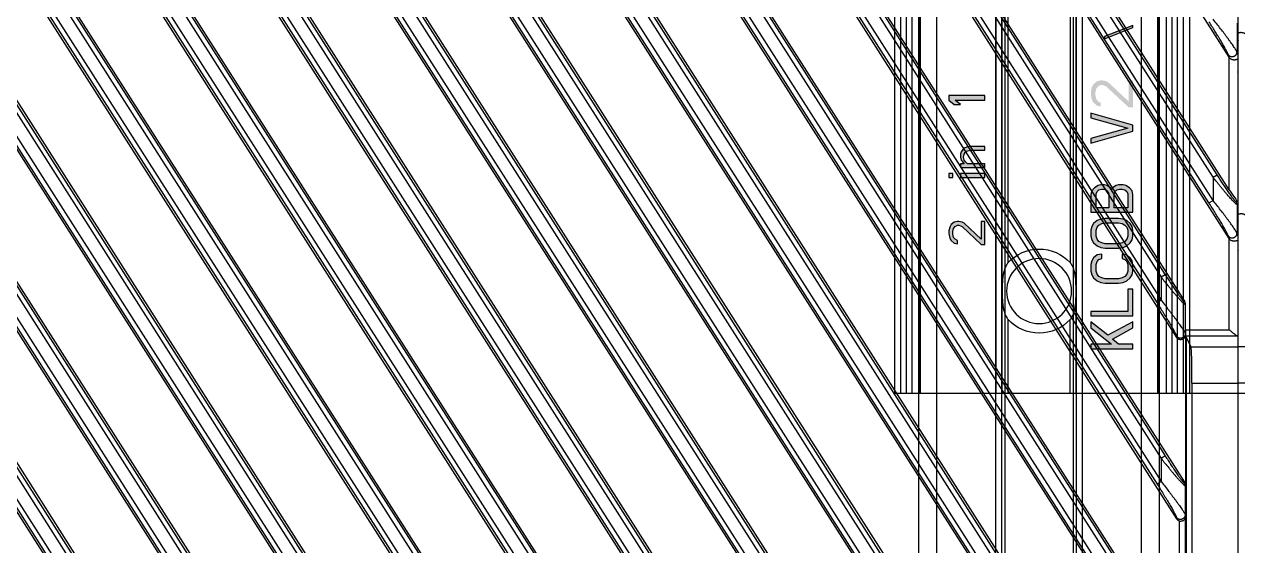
# Model space of a CAD drawing. Header units: millimetres. Extents: x 620 to 19791, y 2539 to 6969.
# Drawn here: x 14526.1 to 14627, y 5359.2 to 5402.6 of the extents above; entities that cross this region are included whole.
import ezdxf

# ---------------------------------------------------------------- set-up
doc = ezdxf.new("R2010")
doc.units = ezdxf.units.MM
doc.layers.add('02___PRT_ALL_AXES', color=7, linetype='Continuous')

# ---------------------------------------------------------------- blocks, each defined once
blk = doc.blocks.new('DTGFH')
at = {"color": 7, "linetype": 'Continuous'}
for p, q in [((8801.05, 4441.2), (8801.05, 4104.2)), ((9401.05, 4441.2), (9401.05, 4103.7)), ((9220.65, 4440.5), (9400.31, 4158.48)), ((9400.35, 4162.52), (9223.26, 4440.5)), ((9230.25, 4440.5), (9400.31, 4173.56)), ((9400.35, 4177.6), (9232.86, 4440.5)), ((9239.86, 4440.5), (9400.31, 4188.63)), ((9396.21, 4199.16), (9242.46, 4440.5)), ((9249.46, 4440.5), (9395.97, 4210.53)), ((9396.21, 4214.24), (9252.07, 4440.5)), ((9259.06, 4440.5), (9395.97, 4225.61)), ((9326.29, 4440.5), (9395.97, 4331.13)), ((9396.64, 4334.17), (9328.9, 4440.5)), ((9335.9, 4440.5), (9400.31, 4339.38)), ((9400.35, 4343.42), (9338.5, 4440.5)), ((9398.66, 4161.42), (9221.87, 4438.93)), ((9399, 4161.64), (9222.2, 4439.15)), ((9399, 4163.55), (9223.42, 4439.15)), ((9399.33, 4163.77), (9223.76, 4439.36)), ((9398.66, 4176.5), (9231.47, 4438.93)), ((9399, 4176.71), (9231.81, 4439.15)), ((9399, 4178.63), (9233.03, 4439.15)), ((9399.33, 4178.84), (9233.36, 4439.36)), ((9398.66, 4191.57), (9241.07, 4438.93)), ((9399, 4191.79), (9241.41, 4439.15)), ((9399, 4193.7), (9242.63, 4439.15)), ((9399.33, 4193.92), (9242.97, 4439.36)), ((9250.68, 4438.93), (9394.35, 4213.41)), ((9251.01, 4439.15), (9394.69, 4213.63)), ((9252.23, 4439.15), (9394.69, 4215.54)), ((9252.57, 4439.36), (9395.02, 4215.76)), ((9260.28, 4438.93), (9394.35, 4228.49)), ((9260.62, 4439.15), (9394.69, 4228.7)), ((9261.84, 4439.15), (9394.69, 4230.62)), ((9262.17, 4439.36), (9395.02, 4230.83)), ((9327.51, 4438.93), (9394.35, 4334.02)), ((9327.85, 4439.15), (9394.69, 4334.23)), ((9329.07, 4439.15), (9394.69, 4336.15)), ((9329.4, 4439.36), (9395.02, 4336.36)), ((9398.66, 4342.33), (9337.11, 4438.93)), ((9399, 4342.54), (9337.45, 4439.15)), ((9399, 4344.46), (9338.67, 4439.15)), ((9399.33, 4344.67), (9339.01, 4439.36)), ((9396.21, 4229.31), (9264.31, 4436.37)), ((9271.38, 4436.24), (9397.18, 4238.78)), ((9399.7, 4238.91), (9273.91, 4436.37)), ((9280.99, 4436.24), (9400.31, 4248.93)), ((9400.35, 4252.97), (9283.51, 4436.37)), ((9290.59, 4436.24), (9400.31, 4264.01)), ((9400.35, 4268.05), (9293.12, 4436.37)), ((9300.19, 4436.24), (9400.31, 4279.08)), ((9400.35, 4283.12), (9302.72, 4436.37)), ((9309.8, 4436.24), (9395.97, 4300.98)), ((9396.21, 4304.69), (9312.33, 4436.37)), ((9319.4, 4436.24), (9395.97, 4316.06)), ((9272.63, 4434.63), (9396.55, 4240.12)), ((9272.97, 4434.84), (9396.88, 4240.33)), ((9398.1, 4240.33), (9274.19, 4434.84)), ((9398.44, 4240.54), (9274.52, 4435.05)), ((9398.66, 4251.87), (9282.24, 4434.63)), ((9399, 4252.09), (9282.57, 4434.84)), ((9399, 4254), (9283.79, 4434.84)), ((9399.33, 4254.22), (9284.13, 4435.05)), ((9398.66, 4266.95), (9291.84, 4434.63)), ((9399, 4267.16), (9292.18, 4434.84)), ((9399, 4269.08), (9293.4, 4434.84)), ((9399.33, 4269.29), (9293.73, 4435.05)), ((9398.66, 4282.02), (9301.44, 4434.63)), ((9399, 4282.24), (9301.78, 4434.84)), ((9399, 4284.16), (9303, 4434.84)), ((9399.33, 4284.37), (9303.34, 4435.05)), ((9311.05, 4434.63), (9394.35, 4303.86)), ((9311.38, 4434.84), (9394.69, 4304.08)), ((9312.6, 4434.84), (9394.69, 4306)), ((9312.94, 4435.05), (9395.02, 4306.21)), ((9320.65, 4434.63), (9394.35, 4318.94)), ((9320.99, 4434.84), (9394.69, 4319.15)), ((9322.21, 4434.84), (9394.69, 4321.07)), ((9396.64, 4319.1), (9322.52, 4435.44)), ((9322.54, 4435.05), (9395.02, 4321.28)), ((9365.31, 4409.4), (9400.31, 4354.46)), ((9400.99, 4357.27), (9400.99, 4354.88)), ((8801.11, 4355.85), (8801.05, 4356.06)), ((9400.31, 4354.46), (9400.25, 4354.66)), ((9400.35, 4343.42), (9400.35, 4354.41)), ((9401.05, 4354.67), (9400.99, 4354.88)), ((8801.11, 4353.46), (8801.05, 4353.44)), ((9399, 4344.46), (9399.33, 4344.67)), ((9399, 4344.46), (9399, 4342.54)), ((9398.66, 4342.33), (9399, 4342.54)), ((9401.04, 4342.44), (9400.93, 4342.41)), ((9401.05, 4342.21), (9400.99, 4342.19)), ((9400.99, 4342.19), (9400.99, 4339.8)), ((8801.11, 4340.78), (8801.05, 4340.98)), ((9401.05, 4339.6), (9400.99, 4339.8)), ((9400.31, 4339.38), (9400.25, 4339.59)), ((9400.35, 4331.78), (9400.35, 4339.34)), ((8801.11, 4338.39), (8801.05, 4338.37)), ((9395.02, 4336.36), (9394.69, 4336.15)), ((9394.69, 4336.15), (9394.69, 4334.23)), ((9394.69, 4334.23), (9394.35, 4334.02)), ((9396.62, 4334.1), (9396.64, 4334.17)), ((9396.69, 4333.89), (9396.7, 4333.96)), ((9396.69, 4333.89), (9396.69, 4331.47)), ((9396.7, 4331.78), (9396.7, 4333.96)), ((9396.7, 4331.78), (9400.35, 4331.78)), ((9395.95, 4331.25), (9395.97, 4331.13)), ((9396.69, 4331.47), (9396.7, 4331.35)), ((9396.7, 4331.35), (9396.7, 4331.3)), ((9396.7, 4331.3), (9396.7, 4318.88)), ((9396.71, 4331.28), (9401.01, 4331.28)), ((9397.18, 4330.35), (9396.71, 4331.28)), ((9396.8, 4291.8), (9396.8, 4331.1)), ((8804.92, 4330.35), (8801.05, 4330.35)), ((9397.18, 4330.35), (9401.05, 4330.35)), ((8804.85, 4327.35), (8801.05, 4327.35)), ((9397.25, 4327.35), (9401.05, 4327.35)), ((9397.25, 4295.55), (9397.25, 4327.35)), ((9395.02, 4321.28), (9394.69, 4321.07)), ((9394.69, 4321.07), (9394.69, 4319.15)), ((9394.69, 4319.15), (9394.35, 4318.94)), ((9396.62, 4319.03), (9396.64, 4319.1)), ((9396.69, 4318.81), (9396.7, 4318.88)), ((9396.69, 4318.81), (9396.69, 4316.39)), ((9395.95, 4316.18), (9395.97, 4316.06)), ((9396.21, 4304.69), (9396.21, 4315.88)), ((9396.69, 4316.39), (9396.71, 4316.18)), ((9396.71, 4303.86), (9396.71, 4316.18))]:
    blk.add_line(p, q, dxfattribs=at)
for centre, radius, start, end in [((9400.59, 4342.19), 0.402, 0.1282, 32.3718), ((9396.29, 4333.89), 0.396, 0.208, 32.9741), ((9396.29, 4318.81), 0.396, 0.208, 32.9741)]:
    blk.add_arc(centre, radius, start, end, dxfattribs=at)
for centre, major_axis, ratio, start_param, end_param in [((9400.65, 4354.68), (-0.117, 0.402), 0.954439, -4.415997, -4.276035), ((9400.35, 4343.54), (-0.7, 1.1), 0.046753, -4.638574, -3.259594), ((9400.65, 4339.61), (-0.117, 0.402), 0.954439, -4.415997, -4.276035), ((9396.3, 4333.95), (0.085, 0.394), 0.992337, -1.357318, -0.787827), ((9396.71, 4331.78), (0, 0.5), 0.026186, -4.712389, -3.193953), ((8801.75, 4331.26), (0.7, 0), 0.052408, 2.812592, 3.141593), ((9400.35, 4331.26), (0.7, 0), 0.052408, 0, 0.329), ((9397.17, 4327.35), (0, 3), 0.026186, -1.570796, -0.05236), ((9396.3, 4318.88), (0.085, 0.394), 0.992337, -1.357318, -0.787827), ((9396.3, 4316.28), (-0.052, 0.405), 0.97951, -4.264838, -3.490965)]:
    blk.add_ellipse(centre, major_axis=major_axis, ratio=ratio, start_param=start_param, end_param=end_param, dxfattribs=at)
for points, knots in [([(9400.25, 4354.66), (9400.25, 4354.67), (9400.25, 4354.68), (9400.24, 4354.71), (9400.22, 4354.75), (9400.2, 4354.81), (9400.17, 4354.87), (9400.13, 4354.93), (9400.08, 4355.03), (9400.01, 4355.16), (9399.92, 4355.33), (9399.82, 4355.5), (9399.72, 4355.68), (9399.61, 4355.86), (9399.5, 4356.05), (9399.34, 4356.31), (9399.15, 4356.63), (9398.91, 4357.01), (9398.74, 4357.27), (9398.66, 4357.4)], [0, 0, 0, 0, 0.005901, 0.012735, 0.028952, 0.048163, 0.069902, 0.093761, 0.1194, 0.174923, 0.234768, 0.297789, 0.363198, 0.430435, 0.499095, 0.568871, 0.710853, 0.85493, 1, 1, 1, 1]), ([(9400.99, 4354.88), (9400.99, 4354.88), (9400.98, 4354.89), (9400.97, 4354.92), (9400.95, 4354.96), (9400.92, 4355.01), (9400.89, 4355.06), (9400.85, 4355.12), (9400.79, 4355.22), (9400.71, 4355.34), (9400.6, 4355.5), (9400.48, 4355.67), (9400.35, 4355.85), (9400.21, 4356.04), (9400.07, 4356.23), (9399.88, 4356.49), (9399.62, 4356.82), (9399.31, 4357.22), (9399.1, 4357.48), (9399, 4357.62)], [0, 0, 0, 0, 0.00509, 0.010986, 0.025069, 0.041978, 0.061422, 0.083117, 0.106791, 0.15915, 0.216898, 0.278823, 0.34401, 0.411766, 0.481566, 0.552988, 0.699417, 0.848964, 1, 1, 1, 1]), ([(8801.75, 4356.32), (8801.73, 4356.34), (8801.7, 4356.37), (8801.64, 4356.41), (8801.58, 4356.45), (8801.51, 4356.47), (8801.45, 4356.48), (8801.38, 4356.49), (8801.32, 4356.49), (8801.27, 4356.49), (8801.23, 4356.48), (8801.2, 4356.47), (8801.17, 4356.47), (8801.14, 4356.46), (8801.12, 4356.45), (8801.11, 4356.45), (8801.09, 4356.45), (8801.08, 4356.44), (8801.07, 4356.44), (8801.06, 4356.45), (8801.06, 4356.45), (8801.05, 4356.46), (8801.05, 4356.47), (8801.05, 4356.48), (8801.05, 4356.49)], [0, 0, 0, 0, 0.092092, 0.18383, 0.274482, 0.363041, 0.448376, 0.529457, 0.605459, 0.675766, 0.739913, 0.769539, 0.797439, 0.847676, 0.869774, 0.889641, 0.907107, 0.922074, 0.934647, 0.945489, 0.956057, 0.968087, 0.982675, 1, 1, 1, 1]), ([(9400.25, 4354.66), (9400.27, 4354.65), (9400.29, 4354.61), (9400.34, 4354.57), (9400.39, 4354.54), (9400.45, 4354.51), (9400.51, 4354.5), (9400.57, 4354.49), (9400.64, 4354.5), (9400.7, 4354.51), (9400.76, 4354.53), (9400.81, 4354.56), (9400.86, 4354.6), (9400.91, 4354.65), (9400.94, 4354.7), (9400.97, 4354.76), (9400.98, 4354.82), (9400.99, 4354.86), (9400.99, 4354.88)], [0, 0, 0, 0, 0.061114, 0.122614, 0.184534, 0.246921, 0.309743, 0.372937, 0.436398, 0.5, 0.563602, 0.627063, 0.690257, 0.753079, 0.815466, 0.877386, 0.938886, 1, 1, 1, 1]), ([(9400.35, 4354.41), (9400.36, 4354.39), (9400.4, 4354.36), (9400.46, 4354.32), (9400.52, 4354.28), (9400.58, 4354.26), (9400.65, 4354.25), (9400.71, 4354.24), (9400.77, 4354.24), (9400.83, 4354.24), (9400.87, 4354.25), (9400.9, 4354.26), (9400.93, 4354.26), (9400.95, 4354.27), (9400.98, 4354.28), (9400.99, 4354.28), (9401, 4354.28), (9401.02, 4354.29), (9401.03, 4354.29), (9401.03, 4354.28), (9401.04, 4354.28), (9401.05, 4354.27), (9401.05, 4354.26), (9401.05, 4354.25), (9401.05, 4354.24)], [0, 0, 0, 0, 0.092092, 0.18383, 0.274482, 0.363041, 0.448376, 0.529457, 0.605459, 0.675766, 0.739913, 0.769539, 0.797439, 0.847676, 0.869774, 0.889641, 0.907107, 0.922074, 0.934647, 0.945489, 0.956057, 0.968087, 0.982675, 1, 1, 1, 1]), ([(8801.05, 4353.21), (8801.05, 4353.22), (8801.05, 4353.22), (8801.05, 4353.22), (8801.05, 4353.22), (8801.05, 4353.22), (8801.05, 4353.22), (8801.06, 4353.22), (8801.06, 4353.22), (8801.06, 4353.22), (8801.06, 4353.22)], [0, 0, 0, 0, 0.134296, 0.239838, 0.325336, 0.408088, 0.50825, 0.637794, 0.80127, 1, 1, 1, 1]), ([(9400.99, 4342.19), (9400.99, 4342.19), (9400.98, 4342.19), (9400.97, 4342.19), (9400.96, 4342.2), (9400.95, 4342.21), (9400.94, 4342.22), (9400.92, 4342.23), (9400.89, 4342.26), (9400.85, 4342.29), (9400.81, 4342.33), (9400.76, 4342.38), (9400.7, 4342.44), (9400.65, 4342.5), (9400.56, 4342.59), (9400.46, 4342.7), (9400.32, 4342.85), (9400.19, 4343.01), (9400.04, 4343.18), (9399.9, 4343.35), (9399.75, 4343.53), (9399.6, 4343.71), (9399.45, 4343.9), (9399.25, 4344.14), (9399.1, 4344.33), (9399, 4344.46)], [0, 0, 0, 0, 0.002036, 0.004765, 0.008306, 0.012701, 0.017956, 0.024063, 0.038745, 0.05652, 0.077106, 0.100208, 0.125538, 0.152825, 0.181822, 0.244102, 0.310933, 0.381227, 0.454167, 0.529124, 0.605619, 0.683271, 0.76177, 0.840872, 1, 1, 1, 1]), ([(9400.93, 4342.41), (9400.93, 4342.41), (9400.92, 4342.41), (9400.92, 4342.41), (9400.91, 4342.41), (9400.9, 4342.42), (9400.89, 4342.42), (9400.88, 4342.43), (9400.87, 4342.45), (9400.85, 4342.46), (9400.83, 4342.49), (9400.8, 4342.52), (9400.76, 4342.57), (9400.72, 4342.63), (9400.67, 4342.69), (9400.62, 4342.75), (9400.55, 4342.84), (9400.47, 4342.97), (9400.36, 4343.12), (9400.25, 4343.28), (9400.14, 4343.44), (9400.02, 4343.61), (9399.91, 4343.79), (9399.79, 4343.96), (9399.68, 4344.14), (9399.52, 4344.37), (9399.41, 4344.55), (9399.33, 4344.67)], [0, 0, 0, 0, 0.001988, 0.003277, 0.004801, 0.008605, 0.013451, 0.019328, 0.026206, 0.034036, 0.042764, 0.062675, 0.085465, 0.110691, 0.137955, 0.166932, 0.197336, 0.261568, 0.329268, 0.399486, 0.471568, 0.545042, 0.619552, 0.694837, 0.77068, 0.84692, 1, 1, 1, 1]), ([(9400.25, 4339.59), (9400.25, 4339.59), (9400.25, 4339.61), (9400.24, 4339.63), (9400.22, 4339.68), (9400.2, 4339.73), (9400.17, 4339.79), (9400.13, 4339.86), (9400.08, 4339.96), (9400.01, 4340.09), (9399.92, 4340.25), (9399.82, 4340.43), (9399.72, 4340.61), (9399.61, 4340.79), (9399.5, 4340.98), (9399.34, 4341.23), (9399.15, 4341.55), (9398.91, 4341.94), (9398.74, 4342.2), (9398.66, 4342.33)], [0, 0, 0, 0, 0.005901, 0.012735, 0.028952, 0.048163, 0.069902, 0.093761, 0.1194, 0.174923, 0.234768, 0.297789, 0.363198, 0.430435, 0.499095, 0.568871, 0.710853, 0.85493, 1, 1, 1, 1]), ([(9400.99, 4339.8), (9400.99, 4339.81), (9400.98, 4339.82), (9400.97, 4339.84), (9400.95, 4339.88), (9400.92, 4339.93), (9400.89, 4339.99), (9400.85, 4340.05), (9400.79, 4340.14), (9400.71, 4340.27), (9400.6, 4340.43), (9400.48, 4340.6), (9400.35, 4340.78), (9400.21, 4340.96), (9400.07, 4341.15), (9399.88, 4341.41), (9399.62, 4341.74), (9399.31, 4342.14), (9399.1, 4342.41), (9399, 4342.54)], [0, 0, 0, 0, 0.00509, 0.010986, 0.025069, 0.041978, 0.061422, 0.083117, 0.106791, 0.15915, 0.216898, 0.278823, 0.34401, 0.411766, 0.481566, 0.552988, 0.699417, 0.848964, 1, 1, 1, 1]), ([(9401.05, 4342.44), (9401.05, 4342.44), (9401.05, 4342.44), (9401.05, 4342.44), (9401.05, 4342.43), (9401.05, 4342.43), (9401.04, 4342.43), (9401.04, 4342.43), (9401.04, 4342.44), (9401.04, 4342.44), (9401.04, 4342.44)], [0, 0, 0, 0, 0.134296, 0.239838, 0.325336, 0.408088, 0.50825, 0.637794, 0.80127, 1, 1, 1, 1]), ([(8801.75, 4341.24), (8801.73, 4341.26), (8801.7, 4341.29), (8801.64, 4341.34), (8801.58, 4341.37), (8801.51, 4341.39), (8801.45, 4341.41), (8801.38, 4341.42), (8801.32, 4341.42), (8801.27, 4341.41), (8801.23, 4341.41), (8801.2, 4341.4), (8801.17, 4341.39), (8801.14, 4341.38), (8801.12, 4341.38), (8801.11, 4341.37), (8801.09, 4341.37), (8801.08, 4341.37), (8801.07, 4341.37), (8801.06, 4341.37), (8801.06, 4341.38), (8801.05, 4341.39), (8801.05, 4341.4), (8801.05, 4341.41), (8801.05, 4341.41)], [0, 0, 0, 0, 0.092092, 0.18383, 0.274482, 0.363041, 0.448376, 0.529457, 0.605459, 0.675766, 0.739913, 0.769539, 0.797439, 0.847676, 0.869774, 0.889641, 0.907107, 0.922074, 0.934647, 0.945489, 0.956057, 0.968087, 0.982675, 1, 1, 1, 1]), ([(9400.25, 4339.59), (9400.27, 4339.57), (9400.29, 4339.54), (9400.34, 4339.5), (9400.39, 4339.46), (9400.45, 4339.44), (9400.51, 4339.42), (9400.57, 4339.42), (9400.64, 4339.42), (9400.7, 4339.43), (9400.76, 4339.46), (9400.81, 4339.49), (9400.86, 4339.53), (9400.91, 4339.57), (9400.94, 4339.62), (9400.97, 4339.68), (9400.98, 4339.74), (9400.99, 4339.78), (9400.99, 4339.8)], [0, 0, 0, 0, 0.061114, 0.122614, 0.184534, 0.246921, 0.309743, 0.372937, 0.436398, 0.5, 0.563602, 0.627063, 0.690257, 0.753079, 0.815466, 0.877386, 0.938886, 1, 1, 1, 1]), ([(9400.35, 4339.34), (9400.36, 4339.32), (9400.4, 4339.28), (9400.46, 4339.24), (9400.52, 4339.21), (9400.58, 4339.19), (9400.65, 4339.17), (9400.71, 4339.16), (9400.77, 4339.16), (9400.83, 4339.17), (9400.87, 4339.17), (9400.9, 4339.18), (9400.93, 4339.19), (9400.95, 4339.19), (9400.98, 4339.2), (9400.99, 4339.21), (9401, 4339.21), (9401.02, 4339.21), (9401.03, 4339.21), (9401.03, 4339.21), (9401.04, 4339.2), (9401.05, 4339.19), (9401.05, 4339.18), (9401.05, 4339.17), (9401.05, 4339.17)], [0, 0, 0, 0, 0.092092, 0.18383, 0.274482, 0.363041, 0.448376, 0.529457, 0.605459, 0.675766, 0.739913, 0.769539, 0.797439, 0.847676, 0.869774, 0.889641, 0.907107, 0.922074, 0.934647, 0.945489, 0.956057, 0.968087, 0.982675, 1, 1, 1, 1]), ([(8801.05, 4338.14), (8801.05, 4338.14), (8801.05, 4338.14), (8801.05, 4338.14), (8801.05, 4338.14), (8801.05, 4338.15), (8801.05, 4338.14), (8801.06, 4338.14), (8801.06, 4338.14), (8801.06, 4338.14), (8801.06, 4338.14)], [0, 0, 0, 0, 0.134291, 0.239825, 0.325324, 0.40808, 0.508237, 0.637782, 0.801264, 1, 1, 1, 1]), ([(9394.69, 4336.15), (9394.79, 4336.02), (9395, 4335.76), (9395.26, 4335.44), (9395.46, 4335.19), (9395.61, 4335.01), (9395.76, 4334.83), (9395.91, 4334.66), (9396.03, 4334.53), (9396.12, 4334.42), (9396.19, 4334.35), (9396.26, 4334.27), (9396.32, 4334.21), (9396.38, 4334.14), (9396.43, 4334.09), (9396.49, 4334.03), (9396.53, 4333.99), (9396.57, 4333.95), (9396.61, 4333.92), (9396.63, 4333.91), (9396.64, 4333.9), (9396.65, 4333.89), (9396.66, 4333.88), (9396.67, 4333.88), (9396.68, 4333.88), (9396.68, 4333.88), (9396.68, 4333.88), (9396.69, 4333.88), (9396.69, 4333.89), (9396.69, 4333.89)], [0, 0, 0, 0, 0.163599, 0.325517, 0.405208, 0.483611, 0.560291, 0.634699, 0.706102, 0.740385, 0.773533, 0.805367, 0.835691, 0.864271, 0.890851, 0.915138, 0.936821, 0.955575, 0.97109, 0.977548, 0.983108, 0.987753, 0.991491, 0.994362, 0.995508, 0.996494, 0.997369, 0.998198, 1, 1, 1, 1]), ([(9395.02, 4336.36), (9395.1, 4336.24), (9395.22, 4336.05), (9395.38, 4335.81), (9395.5, 4335.63), (9395.61, 4335.45), (9395.73, 4335.27), (9395.85, 4335.1), (9395.97, 4334.93), (9396.06, 4334.79), (9396.14, 4334.69), (9396.19, 4334.61), (9396.24, 4334.54), (9396.3, 4334.47), (9396.35, 4334.4), (9396.39, 4334.34), (9396.44, 4334.28), (9396.48, 4334.23), (9396.52, 4334.18), (9396.55, 4334.15), (9396.57, 4334.13), (9396.58, 4334.12), (9396.59, 4334.11), (9396.6, 4334.1), (9396.61, 4334.1), (9396.61, 4334.1), (9396.62, 4334.1), (9396.62, 4334.1), (9396.62, 4334.1), (9396.62, 4334.1), (9396.62, 4334.1), (9396.62, 4334.1)], [0, 0, 0, 0, 0.15694, 0.235083, 0.312792, 0.389889, 0.466133, 0.541222, 0.614757, 0.686184, 0.720877, 0.754726, 0.78758, 0.819246, 0.849499, 0.878053, 0.90457, 0.928641, 0.949798, 0.96753, 0.974953, 0.981338, 0.986644, 0.990849, 0.993984, 0.99519, 0.9962, 0.997085, 0.997946, 0.99889, 1, 1, 1, 1]), ([(9394.35, 4334.02), (9394.44, 4333.88), (9394.6, 4333.62), (9394.81, 4333.28), (9394.97, 4333.02), (9395.09, 4332.82), (9395.21, 4332.63), (9395.32, 4332.44), (9395.43, 4332.25), (9395.54, 4332.07), (9395.64, 4331.89), (9395.71, 4331.75), (9395.77, 4331.64), (9395.81, 4331.57), (9395.85, 4331.5), (9395.88, 4331.43), (9395.91, 4331.38), (9395.93, 4331.33), (9395.94, 4331.3), (9395.94, 4331.28), (9395.95, 4331.27), (9395.95, 4331.26), (9395.95, 4331.25)], [0, 0, 0, 0, 0.147854, 0.294636, 0.367264, 0.439153, 0.510088, 0.579799, 0.647935, 0.714028, 0.777425, 0.83718, 0.86528, 0.891898, 0.916748, 0.939475, 0.959663, 0.976821, 0.984101, 0.990427, 0.995741, 1, 1, 1, 1]), ([(9394.69, 4334.23), (9394.8, 4334.09), (9395.01, 4333.82), (9395.28, 4333.47), (9395.49, 4333.2), (9395.64, 4333), (9395.79, 4332.8), (9395.94, 4332.61), (9396.07, 4332.42), (9396.2, 4332.23), (9396.33, 4332.06), (9396.42, 4331.93), (9396.49, 4331.82), (9396.53, 4331.75), (9396.57, 4331.69), (9396.61, 4331.63), (9396.64, 4331.58), (9396.66, 4331.54), (9396.67, 4331.51), (9396.68, 4331.49), (9396.68, 4331.48), (9396.69, 4331.47), (9396.69, 4331.47)], [0, 0, 0, 0, 0.154445, 0.30727, 0.382534, 0.456692, 0.529432, 0.600377, 0.669045, 0.734822, 0.796897, 0.854183, 0.880595, 0.905226, 0.927827, 0.94811, 0.965769, 0.980485, 0.986646, 0.991965, 0.996419, 1, 1, 1, 1]), ([(9400.35, 4331.78), (9400.38, 4331.75), (9400.45, 4331.69), (9400.54, 4331.61), (9400.63, 4331.54), (9400.73, 4331.46), (9400.8, 4331.41), (9400.85, 4331.36), (9400.89, 4331.34), (9400.93, 4331.31), (9400.95, 4331.3), (9400.97, 4331.29), (9400.99, 4331.28), (9401, 4331.28), (9401.01, 4331.28), (9401.01, 4331.28)], [0, 0, 0, 0, 0.15268, 0.303625, 0.450751, 0.591571, 0.722639, 0.783067, 0.839077, 0.889751, 0.934068, 0.953529, 0.971042, 0.986537, 1, 1, 1, 1]), ([(9396.69, 4331.47), (9396.69, 4331.44), (9396.68, 4331.4), (9396.67, 4331.34), (9396.64, 4331.28), (9396.61, 4331.23), (9396.56, 4331.18), (9396.51, 4331.14), (9396.46, 4331.11), (9396.4, 4331.09), (9396.34, 4331.08), (9396.27, 4331.07), (9396.21, 4331.08), (9396.15, 4331.1), (9396.09, 4331.12), (9396.04, 4331.16), (9395.99, 4331.2), (9395.96, 4331.23), (9395.95, 4331.25)], [0, 0, 0, 0, 0.061771, 0.123674, 0.185724, 0.247974, 0.310429, 0.373081, 0.435901, 0.498841, 0.561846, 0.62485, 0.687789, 0.750605, 0.813254, 0.8757, 0.937956, 1, 1, 1, 1]), ([(9396.7, 4331.3), (9396.7, 4331.29), (9396.69, 4331.27), (9396.69, 4331.24), (9396.68, 4331.21), (9396.67, 4331.18), (9396.65, 4331.16), (9396.64, 4331.13), (9396.62, 4331.1), (9396.59, 4331.07), (9396.56, 4331.04), (9396.51, 4331), (9396.45, 4330.97), (9396.39, 4330.96), (9396.33, 4330.95), (9396.27, 4330.95), (9396.21, 4330.96), (9396.15, 4330.98), (9396.1, 4331), (9396.05, 4331.04), (9396, 4331.08), (9395.98, 4331.12), (9395.97, 4331.13)], [0, 0, 0, 0, 0.031228, 0.062521, 0.093849, 0.125129, 0.15636, 0.187602, 0.218877, 0.25016, 0.312643, 0.375129, 0.437617, 0.500102, 0.562588, 0.625073, 0.68756, 0.750046, 0.812535, 0.875018, 0.937518, 1, 1, 1, 1]), ([(9394.69, 4321.07), (9394.79, 4320.94), (9395, 4320.68), (9395.26, 4320.37), (9395.46, 4320.12), (9395.61, 4319.94), (9395.76, 4319.76), (9395.91, 4319.59), (9396.03, 4319.45), (9396.12, 4319.34), (9396.19, 4319.27), (9396.26, 4319.2), (9396.32, 4319.13), (9396.38, 4319.07), (9396.43, 4319.01), (9396.49, 4318.96), (9396.53, 4318.91), (9396.57, 4318.87), (9396.61, 4318.85), (9396.63, 4318.83), (9396.64, 4318.82), (9396.65, 4318.81), (9396.66, 4318.81), (9396.67, 4318.81), (9396.68, 4318.81), (9396.68, 4318.81), (9396.68, 4318.81), (9396.69, 4318.81), (9396.69, 4318.81), (9396.69, 4318.81)], [0, 0, 0, 0, 0.163599, 0.325517, 0.405208, 0.483611, 0.560291, 0.634699, 0.706102, 0.740385, 0.773533, 0.805367, 0.835691, 0.864271, 0.890851, 0.915138, 0.936821, 0.955575, 0.97109, 0.977548, 0.983108, 0.987753, 0.991491, 0.994362, 0.995508, 0.996494, 0.997369, 0.998198, 1, 1, 1, 1]), ([(9395.02, 4321.28), (9395.1, 4321.16), (9395.22, 4320.98), (9395.38, 4320.73), (9395.5, 4320.55), (9395.61, 4320.37), (9395.73, 4320.2), (9395.85, 4320.02), (9395.97, 4319.86), (9396.06, 4319.72), (9396.14, 4319.61), (9396.19, 4319.54), (9396.24, 4319.46), (9396.3, 4319.39), (9396.35, 4319.32), (9396.39, 4319.26), (9396.44, 4319.2), (9396.48, 4319.15), (9396.52, 4319.11), (9396.55, 4319.07), (9396.57, 4319.05), (9396.58, 4319.04), (9396.59, 4319.03), (9396.6, 4319.02), (9396.61, 4319.02), (9396.61, 4319.02), (9396.62, 4319.02), (9396.62, 4319.02), (9396.62, 4319.02), (9396.62, 4319.02), (9396.62, 4319.03), (9396.62, 4319.03)], [0, 0, 0, 0, 0.15694, 0.235083, 0.312792, 0.389889, 0.466133, 0.541222, 0.614757, 0.686184, 0.720877, 0.754726, 0.78758, 0.819246, 0.849499, 0.878053, 0.90457, 0.928641, 0.949798, 0.96753, 0.974953, 0.981338, 0.986644, 0.990849, 0.993984, 0.99519, 0.9962, 0.997085, 0.997946, 0.99889, 1, 1, 1, 1]), ([(9394.35, 4318.94), (9394.44, 4318.81), (9394.6, 4318.54), (9394.81, 4318.21), (9394.97, 4317.94), (9395.09, 4317.75), (9395.21, 4317.55), (9395.32, 4317.36), (9395.43, 4317.18), (9395.54, 4316.99), (9395.64, 4316.82), (9395.71, 4316.68), (9395.77, 4316.57), (9395.81, 4316.49), (9395.85, 4316.42), (9395.88, 4316.36), (9395.91, 4316.3), (9395.93, 4316.26), (9395.94, 4316.23), (9395.94, 4316.21), (9395.95, 4316.19), (9395.95, 4316.18), (9395.95, 4316.18)], [0, 0, 0, 0, 0.147854, 0.294636, 0.367264, 0.439153, 0.510088, 0.579799, 0.647935, 0.714028, 0.777425, 0.83718, 0.86528, 0.891898, 0.916748, 0.939475, 0.959663, 0.976821, 0.984101, 0.990427, 0.995741, 1, 1, 1, 1]), ([(9394.69, 4319.15), (9394.8, 4319.02), (9395.01, 4318.74), (9395.28, 4318.4), (9395.49, 4318.12), (9395.64, 4317.92), (9395.79, 4317.72), (9395.94, 4317.53), (9396.07, 4317.34), (9396.2, 4317.16), (9396.33, 4316.99), (9396.42, 4316.85), (9396.49, 4316.75), (9396.53, 4316.68), (9396.57, 4316.61), (9396.61, 4316.55), (9396.64, 4316.5), (9396.66, 4316.46), (9396.67, 4316.43), (9396.68, 4316.42), (9396.68, 4316.4), (9396.69, 4316.39), (9396.69, 4316.39)], [0, 0, 0, 0, 0.154445, 0.30727, 0.382534, 0.456692, 0.529432, 0.600377, 0.669045, 0.734822, 0.796897, 0.854183, 0.880595, 0.905226, 0.927827, 0.94811, 0.965769, 0.980485, 0.986646, 0.991965, 0.996419, 1, 1, 1, 1]), ([(9396.69, 4316.39), (9396.69, 4316.37), (9396.68, 4316.33), (9396.67, 4316.27), (9396.64, 4316.21), (9396.61, 4316.15), (9396.56, 4316.11), (9396.51, 4316.07), (9396.46, 4316.04), (9396.4, 4316.01), (9396.34, 4316), (9396.27, 4316), (9396.21, 4316), (9396.15, 4316.02), (9396.09, 4316.05), (9396.04, 4316.08), (9395.99, 4316.13), (9395.96, 4316.16), (9395.95, 4316.18)], [0, 0, 0, 0, 0.061771, 0.123674, 0.185724, 0.247974, 0.310429, 0.373081, 0.435901, 0.498841, 0.561846, 0.62485, 0.687789, 0.750605, 0.813254, 0.8757, 0.937956, 1, 1, 1, 1]), ([(9396.21, 4315.88), (9396.25, 4315.87), (9396.32, 4315.87), (9396.42, 4315.88), (9396.51, 4315.9), (9396.58, 4315.95), (9396.64, 4316), (9396.68, 4316.05), (9396.71, 4316.12), (9396.71, 4316.16), (9396.71, 4316.18)], [0, 0, 0, 0, 0.160899, 0.314742, 0.456494, 0.584742, 0.700638, 0.806545, 0.905309, 1, 1, 1, 1])]:
    blk.add_open_spline(points, degree=3, knots=knots, dxfattribs=at)
blk = doc.blocks.new('*U116')
blk.add_blockref('DTGFH', (-9101.05, -4276.2))
blk = doc.blocks.new('*U117')
at = {"color": 0, "linetype": 'ByBlock', "lineweight": -2, "transparency": 16777216}
for p in [(0, 1350), (600, 1350)]:
    blk.add_blockref('*U116', p, dxfattribs=at)
blk = doc.blocks.new('rygj')
at = {"lineweight": 5, "true_color": 0x139b48}
h = blk.add_hatch(color=114, dxfattribs=at)
h.dxf.hatch_style = 1
h.paths.add_polyline_path([(5016.59, 3168.06), (5016.65, 3168.32), (5016.65, 3168.44), (5016.59, 3168.7), (5016.38, 3168.95), (5016.17, 3169.08), (5015.85, 3169.15), (5015.64, 3169.15), (5015.26, 3169.08), (5015.05, 3168.95), (5014.84, 3168.7), (5014.79, 3168.44), (5015.05, 3168.44), (5015.16, 3168.64), (5015.32, 3168.76), (5015.58, 3168.83), (5015.8, 3168.83), (5016.06, 3168.76), (5016.22, 3168.64), (5016.33, 3168.44), (5016.33, 3168.32), (5016.22, 3168.06), (5014.73, 3166.47), (5014.73, 3166.15), (5016.65, 3166.15), (5016.65, 3166.47), (5015.16, 3166.47), (5016.49, 3167.87)])
h.paths.add_polyline_path([(5020.62, 3169.15), (5020.31, 3169.15), (5020.31, 3168.83), (5020.62, 3168.83)])
h.paths.add_polyline_path([(5020.62, 3168.19), (5020.31, 3168.19), (5020.31, 3166.15), (5020.62, 3166.15)])
h.paths.add_polyline_path([(5021.74, 3167.87), (5021.99, 3167.93), (5022.24, 3167.87), (5022.37, 3167.81), (5022.49, 3167.68), (5022.56, 3167.36), (5022.56, 3166.15), (5022.87, 3166.15), (5022.87, 3167.36), (5022.81, 3167.68), (5022.74, 3167.87), (5022.62, 3168), (5022.43, 3168.12), (5022.24, 3168.19), (5021.99, 3168.19), (5021.74, 3168.12), (5021.56, 3168), (5021.43, 3167.87), (5021.43, 3168.19), (5021.12, 3168.19), (5021.12, 3166.15), (5021.43, 3166.15), (5021.43, 3167.61), (5021.56, 3167.74)])
h.paths.add_polyline_path([(5027.12, 3169.15), (5026.74, 3169.15), (5026.37, 3168.7), (5026.37, 3168.19), (5026.74, 3168.64), (5026.74, 3166.15), (5027.12, 3166.15)])
h = blk.add_hatch(color=114, dxfattribs=at)
h.dxf.hatch_style = 1
h.paths.add_polyline_path([(5052.29, 3156.45), (5052.23, 3156.82), (5051.98, 3157.12), (5051.73, 3157.27), (5051.42, 3157.35), (5050.87, 3157.35), (5050.56, 3157.27), (5050.31, 3157.12), (5050.06, 3156.82), (5049.94, 3156.53), (5049.87, 3156.15), (5049.87, 3155.04), (5049.94, 3154.67), (5050.06, 3154.37), (5050.31, 3154.07), (5050.56, 3153.92), (5050.87, 3153.85), (5051.42, 3153.85), (5051.73, 3153.92), (5051.98, 3154.07), (5052.23, 3154.37), (5052.29, 3154.74), (5051.92, 3154.74), (5051.86, 3154.52), (5051.67, 3154.37), (5051.42, 3154.29), (5050.87, 3154.29), (5050.62, 3154.37), (5050.43, 3154.52), (5050.31, 3154.74), (5050.25, 3155.04), (5050.25, 3156.15), (5050.31, 3156.45), (5050.43, 3156.68), (5050.62, 3156.82), (5050.87, 3156.9), (5051.42, 3156.9), (5051.67, 3156.82), (5051.86, 3156.68), (5051.92, 3156.45)])
h.paths.add_polyline_path([(5063.63, 3156.53), (5063.57, 3156.82), (5063.32, 3157.12), (5063.08, 3157.27), (5062.64, 3157.35), (5062.52, 3157.35), (5062.08, 3157.27), (5061.84, 3157.12), (5061.59, 3156.82), (5061.53, 3156.53), (5061.84, 3156.53), (5061.96, 3156.75), (5062.15, 3156.9), (5062.46, 3156.97), (5062.7, 3156.97), (5063.01, 3156.9), (5063.2, 3156.75), (5063.32, 3156.53), (5063.32, 3156.38), (5063.2, 3156.08), (5063.08, 3155.93), (5062.7, 3155.78), (5062.46, 3155.78), (5062.46, 3155.48), (5062.7, 3155.48), (5063.08, 3155.41), (5063.26, 3155.26), (5063.39, 3154.96), (5063.39, 3154.67), (5063.32, 3154.52), (5063.2, 3154.37), (5063.08, 3154.29), (5062.77, 3154.22), (5062.39, 3154.22), (5062.08, 3154.29), (5061.96, 3154.37), (5061.84, 3154.52), (5061.77, 3154.67), (5061.46, 3154.67), (5061.53, 3154.44), (5061.65, 3154.22), (5061.84, 3154.07), (5062.08, 3153.92), (5062.33, 3153.85), (5062.83, 3153.85), (5063.08, 3153.92), (5063.32, 3154.07), (5063.51, 3154.22), (5063.63, 3154.44), (5063.7, 3154.67), (5063.7, 3154.96), (5063.63, 3155.26), (5063.51, 3155.48), (5063.2, 3155.63), (5063.45, 3155.86), (5063.57, 3156.08), (5063.63, 3156.38)])
h.paths.add_polyline_path([(5060.6, 3157.35), (5059.73, 3154.29), (5058.86, 3157.35), (5058.49, 3157.35), (5059.48, 3153.85), (5059.98, 3153.85), (5060.97, 3157.35)])
h.paths.add_polyline_path([(5055.02, 3153.85), (5055.02, 3154.29), (5053.16, 3154.29), (5053.16, 3157.35), (5052.79, 3157.35), (5052.79, 3153.85)])
h.paths.add_polyline_path([(5041.82, 3156.45), (5041.76, 3156.82), (5041.51, 3157.12), (5041.26, 3157.27), (5040.95, 3157.35), (5040.39, 3157.35), (5040.08, 3157.27), (5039.83, 3157.12), (5039.59, 3156.82), (5039.46, 3156.53), (5039.4, 3156.15), (5039.4, 3155.04), (5039.46, 3154.67), (5039.59, 3154.37), (5039.83, 3154.07), (5040.08, 3153.92), (5040.39, 3153.85), (5040.95, 3153.85), (5041.26, 3153.92), (5041.51, 3154.07), (5041.76, 3154.37), (5041.82, 3154.74), (5041.45, 3154.74), (5041.38, 3154.52), (5041.2, 3154.37), (5040.95, 3154.29), (5040.39, 3154.29), (5040.14, 3154.37), (5039.96, 3154.52), (5039.83, 3154.74), (5039.77, 3155.04), (5039.77, 3156.15), (5039.83, 3156.45), (5039.96, 3156.68), (5040.14, 3156.82), (5040.39, 3156.9), (5040.95, 3156.9), (5041.2, 3156.82), (5041.38, 3156.68), (5041.45, 3156.45)])
h.paths.add_polyline_path([(5016.9, 3156.15), (5016.84, 3156.53), (5016.72, 3156.82), (5016.47, 3157.12), (5016.22, 3157.27), (5015.91, 3157.35), (5015.41, 3157.35), (5015.1, 3157.27), (5014.86, 3157.12), (5014.61, 3156.82), (5014.48, 3156.53), (5014.42, 3156.15), (5014.42, 3155.04), (5014.48, 3154.67), (5014.61, 3154.37), (5014.86, 3154.07), (5015.1, 3153.92), (5015.41, 3153.85), (5015.91, 3153.85), (5016.22, 3153.92), (5016.47, 3154.07), (5016.72, 3154.37), (5016.84, 3154.67), (5016.9, 3155.04)])
h.paths.add_polyline_path([(5028.37, 3156.53), (5028.31, 3156.82), (5028.06, 3157.12), (5027.81, 3157.27), (5027.44, 3157.35), (5027.19, 3157.35), (5026.76, 3157.27), (5026.51, 3157.12), (5026.26, 3156.82), (5026.2, 3156.53), (5026.51, 3156.53), (5026.63, 3156.75), (5026.82, 3156.9), (5027.13, 3156.97), (5027.38, 3156.97), (5027.69, 3156.9), (5027.87, 3156.75), (5028, 3156.53), (5028, 3156.38), (5027.87, 3156.08), (5026.14, 3154.22), (5026.14, 3153.85), (5028.37, 3153.85), (5028.37, 3154.22), (5026.63, 3154.22), (5028.18, 3155.86), (5028.31, 3156.08), (5028.37, 3156.38)])
h.paths.add_polyline_path([(5046.4, 3153.85), (5045.47, 3156.23), (5045.29, 3156.23), (5046.22, 3153.85)])
h.paths.add_polyline_path([(5025.27, 3157.35), (5024.4, 3154.29), (5023.53, 3157.35), (5023.16, 3157.35), (5024.15, 3153.85), (5024.65, 3153.85), (5025.64, 3157.35)])
h.paths.add_polyline_path([(5038.9, 3153.85), (5038.9, 3157.35), (5038.53, 3157.35), (5038.53, 3155.93), (5036.8, 3155.93), (5036.8, 3157.35), (5036.43, 3157.35), (5036.43, 3153.85), (5036.8, 3153.85), (5036.8, 3155.48), (5038.53, 3155.48), (5038.53, 3153.85)])
h.paths.add_polyline_path([(5019.69, 3156.23), (5019.69, 3156.53), (5019.63, 3156.75), (5019.44, 3157.05), (5019.19, 3157.27), (5018.89, 3157.35), (5017.4, 3157.35), (5017.4, 3153.85), (5018.89, 3153.85), (5019.19, 3153.92), (5019.44, 3154.14), (5019.63, 3154.44), (5019.69, 3154.67), (5019.69, 3155.04), (5019.63, 3155.26), (5019.44, 3155.56), (5019.32, 3155.63), (5019.44, 3155.71), (5019.63, 3156.01)])
h.paths.add_polyline_path([(5019.32, 3154.96), (5019.32, 3154.74), (5019.26, 3154.52), (5019.13, 3154.37), (5018.95, 3154.29), (5017.77, 3154.29), (5017.77, 3155.41), (5018.95, 3155.41), (5019.13, 3155.34), (5019.26, 3155.19)], flags=16)
h.paths.add_polyline_path([(5019.32, 3156.45), (5019.32, 3156.3), (5019.26, 3156.08), (5019.13, 3155.93), (5018.95, 3155.86), (5017.77, 3155.86), (5017.77, 3156.9), (5018.95, 3156.9), (5019.13, 3156.82), (5019.26, 3156.68)], flags=16)
h.paths.add_polyline_path([(5016.53, 3156.15), (5016.53, 3155.04), (5016.47, 3154.74), (5016.34, 3154.52), (5016.16, 3154.37), (5015.91, 3154.29), (5015.41, 3154.29), (5015.17, 3154.37), (5014.98, 3154.52), (5014.86, 3154.74), (5014.79, 3155.04), (5014.79, 3156.15), (5014.86, 3156.45), (5014.98, 3156.68), (5015.17, 3156.82), (5015.41, 3156.9), (5015.91, 3156.9), (5016.16, 3156.82), (5016.34, 3156.68), (5016.47, 3156.45)], flags=16)
h.paths.add_polyline_path([(5011.88, 3155.04), (5011.88, 3156.15), (5011.94, 3156.45), (5012.07, 3156.68), (5012.25, 3156.82), (5012.5, 3156.9), (5013.06, 3156.9), (5013.31, 3156.82), (5013.49, 3156.68), (5013.55, 3156.45), (5013.93, 3156.45), (5013.86, 3156.82), (5013.62, 3157.12), (5013.37, 3157.27), (5013.06, 3157.35), (5012.5, 3157.35), (5012.19, 3157.27), (5011.94, 3157.12), (5011.7, 3156.82), (5011.57, 3156.53), (5011.51, 3156.15), (5011.51, 3155.04), (5011.57, 3154.67), (5011.7, 3154.37), (5011.94, 3154.07), (5012.19, 3153.92), (5012.5, 3153.85), (5013.06, 3153.85), (5013.37, 3153.92), (5013.62, 3154.07), (5013.86, 3154.37), (5013.93, 3154.74), (5013.55, 3154.74), (5013.49, 3154.52), (5013.31, 3154.37), (5013.06, 3154.29), (5012.5, 3154.29), (5012.25, 3154.37), (5012.07, 3154.52), (5011.94, 3154.74)])
h.paths.add_polyline_path([(5011.01, 3153.85), (5011.01, 3154.29), (5009.15, 3154.29), (5009.15, 3157.35), (5008.78, 3157.35), (5008.78, 3153.85)])
h.paths.add_polyline_path([(5032.95, 3153.85), (5032.02, 3156.23), (5031.84, 3156.23), (5032.77, 3153.85)])
h.paths.add_polyline_path([(5006.43, 3155.63), (5006.43, 3157.35), (5006.06, 3157.35), (5006.06, 3153.85), (5006.43, 3153.85), (5006.43, 3155.04), (5006.86, 3155.56), (5007.79, 3153.85), (5008.29, 3153.85), (5007.17, 3155.93), (5008.29, 3157.35), (5007.79, 3157.35)])
at = {"color": 114, "linetype": 'Continuous', "true_color": 0x139b48}
for p, q in [((4442.06, 3171.65), (5101.06, 3171.65)), ((4442.06, 3170.15), (5101.06, 3170.15)), ((5015.05, 3168.95), (5014.84, 3168.7)), ((5015.26, 3169.08), (5015.05, 3168.95)), ((5015.64, 3169.15), (5015.26, 3169.08)), ((5015.85, 3169.15), (5015.64, 3169.15)), ((5016.17, 3169.08), (5015.85, 3169.15)), ((5016.38, 3168.95), (5016.17, 3169.08)), ((5016.59, 3168.7), (5016.38, 3168.95)), ((5020.62, 3169.15), (5020.31, 3169.15)), ((5020.31, 3169.15), (5020.31, 3168.83)), ((5020.62, 3168.83), (5020.62, 3169.15)), ((5026.74, 3169.15), (5026.37, 3168.7)), ((5027.12, 3169.15), (5026.74, 3169.15)), ((5027.12, 3166.15), (5027.12, 3169.15)), ((5016.22, 3168.06), (5014.73, 3166.47)), ((5014.84, 3168.7), (5014.79, 3168.44)), ((5014.79, 3168.44), (5015.05, 3168.44)), ((5015.05, 3168.44), (5015.16, 3168.64)), ((5015.16, 3168.64), (5015.32, 3168.76)), ((5015.16, 3166.47), (5016.49, 3167.87)), ((5015.32, 3168.76), (5015.58, 3168.83)), ((5015.58, 3168.83), (5015.8, 3168.83)), ((5015.8, 3168.83), (5016.06, 3168.76)), ((5016.06, 3168.76), (5016.22, 3168.64)), ((5016.22, 3168.64), (5016.33, 3168.44)), ((5016.33, 3168.32), (5016.22, 3168.06)), ((5016.33, 3168.44), (5016.33, 3168.32)), ((5016.49, 3167.87), (5016.59, 3168.06)), ((5016.65, 3168.44), (5016.59, 3168.7)), ((5016.59, 3168.06), (5016.65, 3168.32)), ((5016.65, 3168.32), (5016.65, 3168.44)), ((5020.31, 3168.83), (5020.62, 3168.83)), ((5020.62, 3168.19), (5020.31, 3168.19)), ((5020.31, 3168.19), (5020.31, 3166.15)), ((5020.62, 3166.15), (5020.62, 3168.19)), ((5021.43, 3168.19), (5021.12, 3168.19)), ((5021.12, 3168.19), (5021.12, 3166.15)), ((5021.43, 3167.87), (5021.43, 3168.19)), ((5021.56, 3168), (5021.43, 3167.87)), ((5021.74, 3168.12), (5021.56, 3168)), ((5021.56, 3167.74), (5021.74, 3167.87)), ((5021.99, 3168.19), (5021.74, 3168.12)), ((5021.74, 3167.87), (5021.99, 3167.93)), ((5022.24, 3168.19), (5021.99, 3168.19)), ((5021.99, 3167.93), (5022.24, 3167.87)), ((5022.43, 3168.12), (5022.24, 3168.19)), ((5022.24, 3167.87), (5022.37, 3167.81)), ((5022.62, 3168), (5022.43, 3168.12)), ((5022.74, 3167.87), (5022.62, 3168)), ((5022.81, 3167.68), (5022.74, 3167.87)), ((5026.37, 3168.7), (5026.37, 3168.19)), ((5026.37, 3168.19), (5026.74, 3168.64)), ((5026.74, 3168.64), (5026.74, 3166.15)), ((5021.43, 3167.61), (5021.56, 3167.74)), ((5021.43, 3166.15), (5021.43, 3167.61)), ((5022.37, 3167.81), (5022.49, 3167.68)), ((5022.49, 3167.68), (5022.56, 3167.36)), ((5022.56, 3167.36), (5022.56, 3166.15)), ((5022.87, 3167.36), (5022.81, 3167.68)), ((5022.87, 3166.15), (5022.87, 3167.36)), ((5014.73, 3166.47), (5014.73, 3166.15)), ((5014.73, 3166.15), (5016.65, 3166.15)), ((5016.65, 3166.47), (5015.16, 3166.47)), ((5016.65, 3166.15), (5016.65, 3166.47)), ((5020.31, 3166.15), (5020.62, 3166.15)), ((5021.12, 3166.15), (5021.43, 3166.15)), ((5022.56, 3166.15), (5022.87, 3166.15)), ((5026.74, 3166.15), (5027.12, 3166.15)), ((4495.01, 3165.25), (5068.7, 3165.25)), ((4495.4, 3164.75), (5068.31, 3164.75)), ((4495.01, 3158.05), (5068.7, 3158.05)), ((4495.4, 3158.55), (5068.31, 3158.55)), ((5006.43, 3157.35), (5006.06, 3157.35)), ((5006.06, 3157.35), (5006.06, 3153.85)), ((5007.79, 3157.35), (5006.43, 3155.63)), ((5006.43, 3155.63), (5006.43, 3157.35)), ((5007.17, 3155.93), (5008.29, 3157.35)), ((5008.29, 3157.35), (5007.79, 3157.35)), ((5009.15, 3157.35), (5008.78, 3157.35)), ((5008.78, 3157.35), (5008.78, 3153.85)), ((5009.15, 3154.29), (5009.15, 3157.35)), ((5011.7, 3156.82), (5011.57, 3156.53)), ((5011.94, 3157.12), (5011.7, 3156.82)), ((5012.19, 3157.27), (5011.94, 3157.12)), ((5012.07, 3156.68), (5012.25, 3156.82)), ((5012.5, 3157.35), (5012.19, 3157.27)), ((5012.25, 3156.82), (5012.5, 3156.9)), ((5013.06, 3157.35), (5012.5, 3157.35)), ((5012.5, 3156.9), (5013.06, 3156.9)), ((5013.37, 3157.27), (5013.06, 3157.35)), ((5013.06, 3156.9), (5013.31, 3156.82)), ((5013.31, 3156.82), (5013.49, 3156.68)), ((5013.62, 3157.12), (5013.37, 3157.27)), ((5013.86, 3156.82), (5013.62, 3157.12)), ((5013.93, 3156.45), (5013.86, 3156.82)), ((5014.61, 3156.82), (5014.48, 3156.53)), ((5014.86, 3157.12), (5014.61, 3156.82)), ((5015.1, 3157.27), (5014.86, 3157.12)), ((5014.98, 3156.68), (5015.17, 3156.82)), ((5015.41, 3157.35), (5015.1, 3157.27)), ((5015.17, 3156.82), (5015.41, 3156.9)), ((5015.91, 3157.35), (5015.41, 3157.35)), ((5015.41, 3156.9), (5015.91, 3156.9)), ((5016.22, 3157.27), (5015.91, 3157.35)), ((5015.91, 3156.9), (5016.16, 3156.82)), ((5016.16, 3156.82), (5016.34, 3156.68)), ((5016.47, 3157.12), (5016.22, 3157.27)), ((5016.72, 3156.82), (5016.47, 3157.12)), ((5016.84, 3156.53), (5016.72, 3156.82)), ((5018.89, 3157.35), (5017.4, 3157.35)), ((5017.4, 3157.35), (5017.4, 3153.85)), ((5017.77, 3156.9), (5018.95, 3156.9)), ((5017.77, 3155.86), (5017.77, 3156.9)), ((5019.19, 3157.27), (5018.89, 3157.35)), ((5018.95, 3156.9), (5019.13, 3156.82)), ((5019.13, 3156.82), (5019.26, 3156.68)), ((5019.44, 3157.05), (5019.19, 3157.27)), ((5019.63, 3156.75), (5019.44, 3157.05)), ((5019.69, 3156.53), (5019.63, 3156.75)), ((5023.53, 3157.35), (5023.16, 3157.35)), ((5023.16, 3157.35), (5024.15, 3153.85)), ((5024.4, 3154.29), (5023.53, 3157.35)), ((5025.27, 3157.35), (5024.4, 3154.29)), ((5024.65, 3153.85), (5025.64, 3157.35)), ((5025.64, 3157.35), (5025.27, 3157.35)), ((5008.29, 3153.85), (5007.17, 3155.93)), ((5011.57, 3156.53), (5011.51, 3156.15)), ((5011.51, 3156.15), (5011.51, 3155.04)), ((5011.88, 3156.15), (5011.94, 3156.45)), ((5011.88, 3155.04), (5011.88, 3156.15)), ((5011.94, 3156.45), (5012.07, 3156.68)), ((5013.49, 3156.68), (5013.55, 3156.45)), ((5013.55, 3156.45), (5013.93, 3156.45)), ((5014.48, 3156.53), (5014.42, 3156.15)), ((5014.42, 3156.15), (5014.42, 3155.04)), ((5014.79, 3156.15), (5014.86, 3156.45)), ((5014.79, 3155.04), (5014.79, 3156.15)), ((5014.86, 3156.45), (5014.98, 3156.68)), ((5016.34, 3156.68), (5016.47, 3156.45)), ((5016.47, 3156.45), (5016.53, 3156.15)), ((5016.53, 3156.15), (5016.53, 3155.04)), ((5016.9, 3156.15), (5016.84, 3156.53)), ((5016.9, 3155.04), (5016.9, 3156.15)), ((5018.95, 3155.86), (5017.77, 3155.86)), ((5019.13, 3155.93), (5018.95, 3155.86)), ((5019.26, 3156.08), (5019.13, 3155.93)), ((5019.26, 3156.68), (5019.32, 3156.45)), ((5019.32, 3156.3), (5019.26, 3156.08)), ((5019.32, 3156.45), (5019.32, 3156.3)), ((5019.44, 3155.71), (5019.63, 3156.01)), ((5019.63, 3156.01), (5019.69, 3156.23)), ((5019.69, 3156.23), (5019.69, 3156.53)), ((5032.02, 3156.23), (5031.84, 3156.23)), ((5031.84, 3156.23), (5032.77, 3153.85)), ((5032.95, 3153.85), (5032.02, 3156.23)), ((5006.43, 3155.04), (5006.86, 3155.56)), ((5006.43, 3153.85), (5006.43, 3155.04)), ((5006.86, 3155.56), (5007.79, 3153.85)), ((5011.51, 3155.04), (5011.57, 3154.67)), ((5011.94, 3154.74), (5011.88, 3155.04)), ((5012.07, 3154.52), (5011.94, 3154.74)), ((5013.55, 3154.74), (5013.49, 3154.52)), ((5013.93, 3154.74), (5013.55, 3154.74)), ((5013.86, 3154.37), (5013.93, 3154.74)), ((5014.42, 3155.04), (5014.48, 3154.67)), ((5014.86, 3154.74), (5014.79, 3155.04)), ((5014.98, 3154.52), (5014.86, 3154.74)), ((5016.47, 3154.74), (5016.34, 3154.52)), ((5016.53, 3155.04), (5016.47, 3154.74)), ((5016.84, 3154.67), (5016.9, 3155.04)), ((5017.77, 3155.41), (5018.95, 3155.41)), ((5017.77, 3154.29), (5017.77, 3155.41)), ((5018.95, 3155.41), (5019.13, 3155.34)), ((5019.13, 3155.34), (5019.26, 3155.19)), ((5019.26, 3155.19), (5019.32, 3154.96)), ((5019.32, 3154.74), (5019.26, 3154.52)), ((5019.32, 3155.63), (5019.44, 3155.71)), ((5019.44, 3155.56), (5019.32, 3155.63)), ((5019.32, 3154.96), (5019.32, 3154.74)), ((5019.63, 3155.26), (5019.44, 3155.56)), ((5019.69, 3155.04), (5019.63, 3155.26)), ((5019.69, 3154.67), (5019.69, 3155.04)), ((5006.06, 3153.85), (5006.43, 3153.85)), ((5007.79, 3153.85), (5008.29, 3153.85)), ((5008.78, 3153.85), (5011.01, 3153.85)), ((5011.01, 3154.29), (5009.15, 3154.29)), ((5011.01, 3153.85), (5011.01, 3154.29)), ((5011.57, 3154.67), (5011.7, 3154.37)), ((5011.7, 3154.37), (5011.94, 3154.07)), ((5011.94, 3154.07), (5012.19, 3153.92)), ((5012.25, 3154.37), (5012.07, 3154.52)), ((5012.19, 3153.92), (5012.5, 3153.85)), ((5012.5, 3154.29), (5012.25, 3154.37)), ((5013.06, 3154.29), (5012.5, 3154.29)), ((5012.5, 3153.85), (5013.06, 3153.85)), ((5013.31, 3154.37), (5013.06, 3154.29)), ((5013.06, 3153.85), (5013.37, 3153.92)), ((5013.49, 3154.52), (5013.31, 3154.37)), ((5013.37, 3153.92), (5013.62, 3154.07)), ((5013.62, 3154.07), (5013.86, 3154.37)), ((5014.48, 3154.67), (5014.61, 3154.37)), ((5014.61, 3154.37), (5014.86, 3154.07)), ((5014.86, 3154.07), (5015.1, 3153.92)), ((5015.17, 3154.37), (5014.98, 3154.52)), ((5015.1, 3153.92), (5015.41, 3153.85)), ((5015.41, 3154.29), (5015.17, 3154.37)), ((5015.91, 3154.29), (5015.41, 3154.29)), ((5015.41, 3153.85), (5015.91, 3153.85)), ((5016.16, 3154.37), (5015.91, 3154.29)), ((5015.91, 3153.85), (5016.22, 3153.92)), ((5016.34, 3154.52), (5016.16, 3154.37)), ((5016.22, 3153.92), (5016.47, 3154.07)), ((5016.47, 3154.07), (5016.72, 3154.37)), ((5016.72, 3154.37), (5016.84, 3154.67)), ((5017.4, 3153.85), (5018.89, 3153.85)), ((5018.95, 3154.29), (5017.77, 3154.29)), ((5018.89, 3153.85), (5019.19, 3153.92)), ((5019.13, 3154.37), (5018.95, 3154.29)), ((5019.26, 3154.52), (5019.13, 3154.37)), ((5019.19, 3153.92), (5019.44, 3154.14)), ((5019.44, 3154.14), (5019.63, 3154.44)), ((5019.63, 3154.44), (5019.69, 3154.67)), ((5024.15, 3153.85), (5024.65, 3153.85)), ((5032.77, 3153.85), (5032.95, 3153.85)), ((4442.06, 3153.15), (5101.06, 3153.15)), ((4442.06, 3151.65), (5101.06, 3151.65))]:
    blk.add_line(p, q, dxfattribs=at)
at = {"layer": '02___PRT_ALL_AXES', "color": 114, "linetype": 'Continuous', "true_color": 0x139b48}
for p, q in [((5068.14, 3164.49), (4464.57, 3164.49)), ((5068.14, 3158.81), (4464.57, 3158.81))]:
    blk.add_line(p, q, dxfattribs=at)
blk = doc.blocks.new('ERTFHGJ')
at = {"color": 40, "linetype": 'Continuous', "true_color": 0xf8d731}
for p, q in [((8878.46, 3617.77), (8878.46, 3696.77)), ((8925.46, 3696.77), (8878.46, 3696.77)), ((8879.46, 3617.77), (8879.46, 3696.77)), ((8900.96, 3696.77), (8900.96, 3617.77)), ((8901.46, 3617.77), (8901.46, 3696.77)), ((8901.96, 3617.77), (8901.96, 3696.77)), ((8902.4, 3617.77), (8902.4, 3696.77)), ((8902.87, 3617.77), (8902.87, 3696.77)), ((8903.46, 3617.77), (8903.46, 3696.77)), ((8903.54, 3696.77), (8903.54, 3617.77)), ((8903.6, 3617.77), (8903.6, 3696.77)), ((8909.88, 3696.77), (8909.88, 3617.77)), ((8910.38, 3617.77), (8910.38, 3696.77)), ((8910.88, 3690.64), (8910.88, 3696.77)), ((8916.03, 3690.64), (8916.03, 3696.77)), ((8916.53, 3617.77), (8916.53, 3696.77)), ((8917.03, 3617.77), (8917.03, 3696.77)), ((8923.31, 3617.77), (8923.31, 3696.77)), ((8923.38, 3696.77), (8923.38, 3617.77)), ((8923.46, 3617.77), (8923.46, 3696.77)), ((8924.04, 3696.77), (8924.04, 3617.77)), ((8924.51, 3696.77), (8924.51, 3617.77)), ((8924.96, 3617.77), (8924.96, 3696.77)), ((8925.46, 3617.77), (8925.46, 3696.77)), ((8910.88, 3685.9), (8910.88, 3628.64)), ((8916.03, 3628.64), (8916.03, 3685.9)), ((8892.96, 3661.52), (8887.96, 3661.52)), ((8887.96, 3653.02), (8892.96, 3653.02)), ((8910.88, 3617.77), (8910.88, 3623.9)), ((8916.03, 3617.77), (8916.03, 3623.9)), ((8925.46, 3617.77), (8878.46, 3617.77))]:
    blk.add_line(p, q, dxfattribs=at)
for centre in [(8913.46, 3688.27), (8913.46, 3626.27)]:
    blk.add_circle(centre, 2.7, dxfattribs=at)
for centre, radius, start, end in [((8913.46, 3688.27), 3.5, 42.6324, 137.3676), ((8913.46, 3688.27), 3.5, 222.6324, 317.3676), ((8887.96, 3657.27), 4.25, 90, 270), ((8892.96, 3657.27), 4.25, 270, 90), ((8913.46, 3626.27), 3.5, 42.6324, 137.3676), ((8913.46, 3626.27), 3.5, 222.6324, 317.3676)]:
    blk.add_arc(centre, radius, start, end, dxfattribs=at)
for points, knots in [([(8910.39, 3688.27), (8910.39, 3688.38), (8910.39, 3688.58), (8910.4, 3688.89), (8910.41, 3689.2), (8910.45, 3689.51), (8910.5, 3689.81), (8910.57, 3690.05), (8910.64, 3690.24), (8910.7, 3690.38), (8910.78, 3690.52), (8910.85, 3690.6), (8910.88, 3690.64)], [0, 0, 0, 0, 0.127092, 0.253318, 0.378322, 0.502266, 0.625619, 0.749056, 0.811111, 0.873552, 0.936512, 1, 1, 1, 1]), ([(8916.03, 3690.64), (8916.07, 3690.6), (8916.13, 3690.52), (8916.21, 3690.38), (8916.27, 3690.24), (8916.35, 3690.05), (8916.41, 3689.81), (8916.47, 3689.51), (8916.5, 3689.2), (8916.52, 3688.89), (8916.53, 3688.58), (8916.53, 3688.37), (8916.53, 3688.27)], [0, 0, 0, 0, 0.063487, 0.126447, 0.188887, 0.250942, 0.37438, 0.497732, 0.621676, 0.746681, 0.872907, 1, 1, 1, 1]), ([(8910.88, 3685.9), (8910.85, 3685.94), (8910.78, 3686.02), (8910.7, 3686.16), (8910.64, 3686.3), (8910.57, 3686.49), (8910.5, 3686.73), (8910.45, 3687.03), (8910.41, 3687.34), (8910.4, 3687.65), (8910.39, 3687.96), (8910.39, 3688.17), (8910.39, 3688.27)], [0, 0, 0, 0, 0.063495, 0.126469, 0.188905, 0.250963, 0.374396, 0.497744, 0.621683, 0.746682, 0.87291, 1, 1, 1, 1]), ([(8916.53, 3688.27), (8916.53, 3688.17), (8916.53, 3687.96), (8916.52, 3687.65), (8916.5, 3687.34), (8916.47, 3687.03), (8916.41, 3686.73), (8916.35, 3686.49), (8916.27, 3686.3), (8916.21, 3686.16), (8916.13, 3686.02), (8916.07, 3685.94), (8916.03, 3685.9)], [0, 0, 0, 0, 0.127092, 0.253319, 0.378323, 0.502267, 0.62562, 0.749057, 0.811112, 0.873553, 0.936512, 1, 1, 1, 1]), ([(8910.39, 3626.27), (8910.39, 3626.38), (8910.39, 3626.58), (8910.4, 3626.89), (8910.41, 3627.2), (8910.45, 3627.51), (8910.5, 3627.81), (8910.57, 3628.05), (8910.64, 3628.24), (8910.7, 3628.38), (8910.78, 3628.52), (8910.85, 3628.6), (8910.88, 3628.64)], [0, 0, 0, 0, 0.127092, 0.253318, 0.378322, 0.502266, 0.625619, 0.749056, 0.811111, 0.873552, 0.936512, 1, 1, 1, 1]), ([(8916.03, 3628.64), (8916.07, 3628.6), (8916.13, 3628.52), (8916.21, 3628.38), (8916.27, 3628.24), (8916.35, 3628.05), (8916.41, 3627.81), (8916.47, 3627.51), (8916.5, 3627.2), (8916.52, 3626.89), (8916.53, 3626.58), (8916.53, 3626.37), (8916.53, 3626.27)], [0, 0, 0, 0, 0.063487, 0.126447, 0.188887, 0.250942, 0.37438, 0.497732, 0.621676, 0.746681, 0.872907, 1, 1, 1, 1]), ([(8910.88, 3623.9), (8910.85, 3623.94), (8910.78, 3624.02), (8910.7, 3624.16), (8910.64, 3624.3), (8910.57, 3624.49), (8910.5, 3624.73), (8910.45, 3625.03), (8910.41, 3625.34), (8910.4, 3625.65), (8910.39, 3625.96), (8910.39, 3626.17), (8910.39, 3626.27)], [0, 0, 0, 0, 0.063495, 0.126469, 0.188905, 0.250963, 0.374396, 0.497744, 0.621683, 0.746682, 0.87291, 1, 1, 1, 1]), ([(8916.53, 3626.27), (8916.53, 3626.17), (8916.53, 3625.96), (8916.52, 3625.65), (8916.5, 3625.34), (8916.47, 3625.03), (8916.41, 3624.73), (8916.35, 3624.49), (8916.27, 3624.3), (8916.21, 3624.16), (8916.13, 3624.02), (8916.07, 3623.94), (8916.03, 3623.9)], [0, 0, 0, 0, 0.127092, 0.253319, 0.378323, 0.502267, 0.62562, 0.749057, 0.811112, 0.873553, 0.936512, 1, 1, 1, 1])]:
    blk.add_open_spline(points, degree=3, knots=knots, dxfattribs=at)
blk = doc.blocks.new('ryfh')
at = {"rotation": 90}
blk.add_blockref('rygj', (11445.27, 369.86), dxfattribs=at)
at = {"xscale": -1}
blk.add_blockref('ERTFHGJ', (17197.08, 1754.44), dxfattribs=at)

msp = doc.modelspace()

# ---------------------------------------------------------------- block references
for name, p in [('*U117', (14326.96016, 3971.56341)), ('ryfh', (6326.83352, -0.35097))]:
    msp.add_blockref(name, p)

doc.saveas('drawing.dxf')
